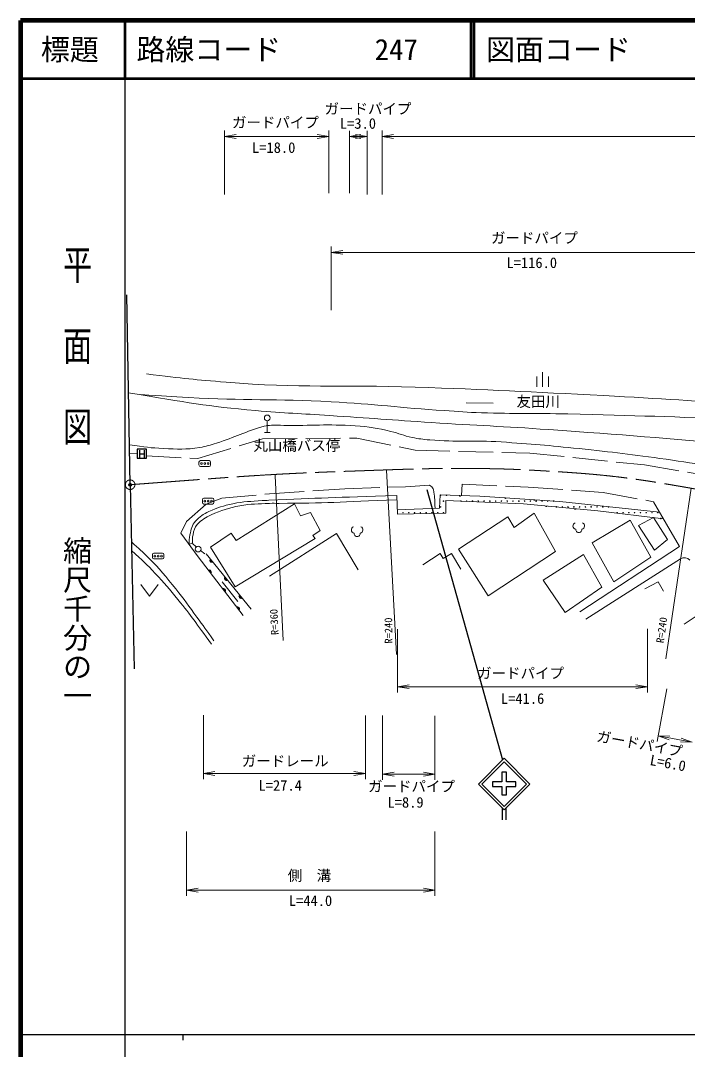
# Model space of a CAD drawing. Units: millimetres, scale not verified. Extents: x 40000 to 680000, y 20000 to 380000.
# Drawn here: x 40000 to 155146, y 202409 to 380000 of the extents above; entities that cross this region are included whole.
import ezdxf
from ezdxf.enums import TextEntityAlignment as Align

# ---------------------------------------------------------------- set-up
doc = ezdxf.new("R2010")
doc.units = ezdxf.units.MM
doc.header["$LTSCALE"] = 1000
doc.header["$PDMODE"] = 32
doc.header["$PDSIZE"] = 500
doc.linetypes.add('CHAIN', pattern=[18.5, 12, -1.5, 3.5, -1.5])
doc.linetypes.add('DASHED', pattern=[7.5, 6, -1.5])
for name, color, linetype, lineweight in [('M-BMK', 2, 'CHAIN', 13), ('M-BMK-OTRS', 5, 'Continuous', 25), ('M-STR-HTXT', 7, 'Continuous', 13), ('M-STR-STRC', 7, 'Continuous', 25), ('M-TTL', 2, 'Continuous', 140), ('M-TTL-BAND', 7, 'Continuous', 25), ('M-TTL-LINE', 7, 'Continuous', 50), ('M-WORK', 1, 'Continuous', 13)]:
    doc.layers.add(name, color=color, linetype=linetype, lineweight=lineweight)
doc.layers.add('M-OTRS', color=6, linetype='Continuous')
doc.layers.add('M-TTL-TXT', color=7, linetype='Continuous')
doc.styles.add('@ＭＳ ゴシック', font='')
doc.styles.add('ＭＳ ゴシック', font='')
doc.styles.get('@ＭＳ ゴシック').set_extended_font_data('@MS Gothic')
doc.styles.get('ＭＳ ゴシック').set_extended_font_data('MS Gothic')

# ---------------------------------------------------------------- blocks, each defined once
blk = doc.blocks.new('open_arrow')
at = {"color": 0, "linetype": 'Continuous', "lineweight": -2}
blk.add_lwpolyline([(7.5, 1.25), (0, 0), (7.5, -1.25)], dxfattribs=at)

msp = doc.modelspace()

# ---------------------------------------------------------------- linework, layer by layer
at = {"layer": 'M-BMK'}
msp.add_circle((58916, 299885), 824, dxfattribs=at)
msp.add_open_spline([(58916, 299885), (77355, 301247), (82250, 301731), (97239, 302235), (105276, 302505), (109780, 302746), (117820, 302692), (122990, 302657), (125888, 302539), (131049, 302235), (139705, 301723), (144563, 301216), (153108, 299737), (155556, 299313), (156393, 299195), (159361, 298572)], degree=3, knots=[0, 0, 0, 0, 1, 1, 1, 2, 2, 2, 3, 3, 3, 4, 4, 4, 5, 5, 5, 5], dxfattribs=at)
at = {"layer": 'M-BMK-OTRS'}
for q in [(58357, 332644), (59591, 268130)]:
    msp.add_line((58916, 299885), q, dxfattribs=at)
at = {"layer": 'M-OTRS'}
msp.add_point((58916, 299885), dxfattribs=at)
at = {"layer": 'M-STR-HTXT'}
for p, q in [((75211, 350000), (75211, 361000)), ((93203, 350198), (93203, 361000)), ((96770, 350198), (96770, 360991)), ((99856, 350000), (99856, 360991)), ((102410, 349960), (102410, 361000)), ((75211, 360000), (93203, 360000)), ((96770, 359991), (99856, 359991)), ((102410, 360000), (239254, 360000)), ((93628, 330032), (93628, 340988)), ((93628, 339988), (163762, 339988)), ((103203, 302408), (104909, 270572)), ((83950, 301669), (83950, 301403)), ((83950, 301403), (85343, 272969)), ((155811, 299280), (151420, 269812)), ((105081, 274957), (105081, 264016)), ((148231, 275006), (148231, 264016)), ((105081, 265016), (148231, 265016)), ((151582, 264654), (149899, 255548)), ((71558, 260100), (71558, 249043)), ((99544, 260062), (99544, 249043)), ((102482, 260053), (102482, 248938)), ((111550, 260014), (111550, 248938)), ((150081, 256531), (155953, 255446)), ((71558, 250043), (99544, 250043)), ((102482, 249938), (111550, 249938)), ((68657, 240000), (68657, 228902)), ((111559, 240000), (111559, 228902)), ((68657, 229902), (111559, 229902))]:
    msp.add_line(p, q, dxfattribs=at)
at = {"layer": 'M-STR-STRC'}
for p, q in [((61738, 306040), (60138, 306040)), ((60138, 306040), (60138, 304440)), ((60570, 304508), (60570, 305868)), ((61363, 305876), (61363, 304513)), ((61738, 304440), (61738, 306040)), ((60138, 304440), (61738, 304440)), ((60570, 305240), (61363, 305240)), ((110127, 299058), (123210, 252376)), ((123155, 244112), (123155, 242012)), ((123855, 242012), (123855, 244112))]:
    msp.add_line(p, q, dxfattribs=at)
for points in [[(123505, 243762), (127960, 248216), (123505, 252671), (119050, 248216)], [(123505, 244356), (127366, 248216), (123505, 252077), (119644, 248216)], [(123908, 248619), (123908, 250255), (123102, 250255), (123102, 248619), (121492, 248619), (121492, 247814), (123102, 247814), (123102, 246329), (123908, 246329), (123908, 247814), (125519, 247814), (125519, 248619)]]:
    msp.add_lwpolyline(points, close=True, dxfattribs=at)
at = {"layer": 'M-TTL'}
for p, q in [((40000, 380000), (40000, 20000)), ((680000, 380000), (40000, 380000))]:
    msp.add_line(p, q, dxfattribs=at)
at = {"layer": 'M-TTL-BAND'}
for p, q in [((58000, 370000), (58000, 20000)), ((40000, 205000), (579000, 205000)), ((68000, 205000), (68000, 204000))]:
    msp.add_line(p, q, dxfattribs=at)
at = {"layer": 'M-TTL-LINE'}
for p, q in [((58000, 380000), (58000, 370000)), ((117750, 380000), (117750, 370000)), ((118250, 380000), (118250, 370000)), ((40000, 370000), (680000, 370000))]:
    msp.add_line(p, q, dxfattribs=at)
at = {"layer": 'M-WORK'}
for p, q in [((129132, 316805), (129132, 318555)), ((130132, 316805), (130132, 319305)), ((131132, 316805), (131132, 318555)), ((116926, 314030), (121597, 313951)), ((82594, 308913), (82594, 310913)), ((82094, 308913), (83094, 308913)), ((70807, 303790), (70807, 303290)), ((72557, 304040), (71057, 304040)), ((72807, 303290), (72807, 303790)), ((71057, 303040), (72557, 303040)), ((71385, 297301), (71385, 296801)), ((73135, 297551), (71635, 297551)), ((73385, 296801), (73385, 297301)), ((77206, 290274), (87315, 296606)), ((87315, 296606), (88347, 294519)), ((104960, 298002), (105109, 294789)), ((112444, 298114), (112338, 295845)), ((112444, 298114), (119304, 297903)), ((113447, 295000), (113447, 297164)), ((113447, 297164), (126851, 296584)), ((119304, 297903), (133131, 297006)), ((126851, 296584), (139675, 295370)), ((133131, 297006), (150335, 295159)), ((149279, 296953), (153765, 289195)), ((71635, 296551), (73135, 296551)), ((88347, 294519), (90082, 295082)), ((90082, 295082), (91748, 291986)), ((112338, 295845), (105075, 295525)), ((105109, 294789), (113447, 295000)), ((125215, 292520), (128698, 295000)), ((128698, 295000), (132392, 288351)), ((139675, 295370), (151021, 293998)), ((115610, 288773), (124159, 294314)), ((124159, 294314), (125215, 292520)), ((138672, 289881), (145268, 293787)), ((145268, 293787), (148804, 287401)), ((146693, 292837), (149286, 294207)), ((149286, 294207), (151707, 290409)), ((67655, 291537), (70647, 287448)), ((72797, 289124), (76362, 291517)), ((76362, 291517), (77206, 290274)), ((83011, 284093), (94551, 291481)), ((91748, 291986), (90458, 291141)), ((94551, 291481), (98280, 285219)), ((149437, 288615), (146693, 292837)), ((69673, 289840), (69110, 289548)), ((70334, 289152), (69674, 289748)), ((90856, 290578), (77065, 282229)), ((90458, 291141), (90856, 290578)), ((142419, 283127), (138672, 289881)), ((151707, 290409), (149437, 288615)), ((62757, 287812), (62757, 287312)), ((64507, 288062), (63007, 288062)), ((64757, 287312), (64757, 287812)), ((71088, 288514), (71797, 287942)), ((72053, 287968), (79793, 278399)), ((77065, 282229), (72797, 289124)), ((109436, 286082), (112444, 288034)), ((112444, 288034), (112972, 287137)), ((112972, 287137), (114397, 288034)), ((114397, 288034), (116033, 285290)), ((120729, 280699), (115610, 288773)), ((132392, 288351), (120729, 280699)), ((130228, 283390), (137194, 287823)), ((153765, 289195), (136561, 277955)), ((137194, 287823), (140361, 282177)), ((63007, 287062), (64507, 287062)), ((78421, 277308), (70647, 287448)), ((137628, 276692), (153952, 287071)), ((148804, 287401), (142419, 283127)), ((60783, 282652), (62283, 280652)), ((62283, 280652), (63783, 282652)), ((74825, 283132), (77523, 279707)), ((134028, 277849), (130228, 283390)), ((147775, 281934), (150082, 283095)), ((150082, 283095), (151032, 281512)), ((140361, 282177), (134028, 277849)), ((160179, 279542), (154585, 275813))]:
    msp.add_line(p, q, dxfattribs=at)
at = {"layer": 'M-WORK', "linetype": 'DASHED'}
msp.add_line((60138, 305191), (58823, 305350), dxfattribs=at)
for points in [[(61738, 304886), (70583, 304393), (81771, 307818), (98043, 307935), (108122, 305824), (127912, 305349), (147754, 303291), (185328, 296958), (200685, 293581), (237520, 280441), (255199, 274055)], [(67655, 291537), (68676, 293562), (72041, 296551), (74731, 297577), (82966, 298304), (96018, 299183), (106467, 299535), (110619, 299781)], [(116130, 298000), (116244, 299961), (127642, 299486), (140572, 298536), (149279, 296953)]]:
    msp.add_lwpolyline(points, dxfattribs=at)
at = {"layer": 'M-WORK'}
for centre, radius in [((82594, 311413), 500), ((71232, 303540), 150), ((71807, 303540), 150), ((72382, 303540), 150), ((71810, 297051), 150), ((72385, 297051), 150), ((72960, 297051), 150), ((112530, 298058), 52.5), ((113030, 297058), 52.5), ((113530, 298058), 52.5), ((116030, 297058), 52.5), ((117030, 297058), 52.5), ((118030, 297058), 52.5), ((119030, 297058), 52.5), ((120030, 297058), 52.5), ((121030, 297058), 52.5), ((122030, 297058), 52.5), ((123030, 297058), 52.5), ((124030, 297058), 52.5), ((125030, 297058), 52.5), ((126030, 297058), 52.5), ((127030, 297058), 52.5), ((128030, 297058), 52.5), ((129030, 297058), 52.5), ((130030, 297058), 52.5), ((131030, 297058), 52.5), ((132030, 297058), 52.5), ((106030, 295058), 52.5), ((107030, 295058), 52.5), ((108030, 295058), 52.5), ((109030, 295058), 52.5), ((110030, 295058), 52.5), ((111030, 295058), 52.5), ((112030, 295058), 52.5), ((112530, 296058), 52.5), ((113030, 295058), 52.5), ((132530, 296058), 52.5), ((133530, 296058), 52.5), ((134530, 296058), 52.5), ((135530, 296058), 52.5), ((136530, 296058), 52.5), ((137530, 296058), 52.5), ((138530, 296058), 52.5), ((139530, 296058), 52.5), ((140530, 296058), 52.5), ((141530, 296058), 52.5), ((143030, 295058), 52.5), ((144030, 295058), 52.5), ((145030, 295058), 52.5), ((146030, 295058), 52.5), ((147030, 295058), 52.5), ((148030, 295058), 52.5), ((149030, 295058), 52.5), ((150030, 295058), 52.5), ((150530, 294058), 52.5), ((63182, 287562), 150), ((63757, 287562), 150), ((64332, 287562), 150), ((70661, 288773), 500)]:
    msp.add_circle(centre, radius, dxfattribs=at)
for centre, radius, start, end in [((71057, 303790), 250, 90, 180), ((72557, 303790), 250, 360, 90), ((71057, 303290), 250, 180, 270), ((72557, 303290), 250, 270, 360), ((71635, 297301), 250, 90, 180), ((71635, 296801), 250, 180, 270), ((73135, 297301), 250, 360, 90), ((73135, 296801), 250, 270, 360), ((115874, 298008), 100, 178.23761, 358.23761), ((115874, 298008), 100, 178.23761, 358.23761), ((123723, 297616), 100, 176.28754, 356.28754), ((123723, 297616), 100, 176.28756, 356.28754), ((128712, 297292), 100, 176.28754, 356.28754), ((128712, 297292), 100, 176.28756, 356.28754), ((130774, 296212), 100, 174.59305, 354.59305), ((130774, 296212), 100, 174.59305, 354.59305), ((135752, 295741), 100, 174.59305, 354.59305), ((135752, 295741), 100, 174.59305, 354.59305), ((135980, 292768), 599, 113.44836, 257.2818), ((136783, 292768), 599, 282.7182, 66.55164), ((97711, 292093), 599, 113.44836, 257.2818), ((98113, 291477), 534, 176.52859, 3.47141), ((98514, 292093), 599, 282.7182, 66.55164), ((136382, 292151), 534, 176.52859, 3.47141), ((63007, 287812), 250, 90, 180), ((64507, 287812), 250, 360, 90), ((63007, 287312), 250, 180, 270), ((64507, 287312), 250, 270, 360), ((73038, 286836), 354, 137.76416, 300.16934), ((73038, 286836), 283, 139.9882, 297.9453), ((73038, 286836), 212, 143.73452, 294.19897), ((73038, 286836), 142, 151.44625, 286.48724), ((73038, 286836), 100, 161.76392, 276.16958), ((154642, 285986), 1286, 43.78112, 122.44722), ((72598, 284814), 354, 316.27566, 118.68083), ((72598, 284814), 283, 318.49969, 116.4568), ((72598, 284814), 212, 322.24602, 112.71047), ((72598, 284814), 142, 329.95775, 104.99874), ((72598, 284814), 100, 340.27541, 94.68108), ((75554, 283726), 354, 137.76416, 300.16934), ((75554, 283726), 283, 139.9882, 297.9453), ((75554, 283726), 212, 143.73452, 294.19897), ((75554, 283726), 142, 151.44625, 286.48724), ((75554, 283726), 100, 161.76392, 276.16958), ((75031, 281640), 354, 316.27566, 118.68083), ((75031, 281640), 283, 318.49969, 116.4568), ((75031, 281640), 212, 322.24602, 112.71047), ((75031, 281640), 142, 329.95775, 104.99874), ((75031, 281640), 100, 340.27541, 94.68108), ((78069, 280616), 354, 137.76416, 300.16934), ((78069, 280616), 283, 139.9882, 297.9453), ((78069, 280616), 212, 143.73452, 294.19897), ((78069, 280616), 142, 151.44625, 286.48724), ((78069, 280616), 100, 161.76392, 276.16958), ((77465, 278466), 354, 316.27566, 118.68083), ((77465, 278466), 283, 318.49969, 116.4568), ((77465, 278466), 212, 322.24602, 112.71047), ((77465, 278466), 142, 329.95775, 104.99874), ((77465, 278466), 100, 340.27541, 94.68108)]:
    msp.add_arc(centre, radius, start, end, dxfattribs=at)
for points, knots in [([(61738, 319006), (68274, 318166), (70122, 318038), (75512, 317581), (88209, 316506), (95390, 317174), (108125, 316737), (120849, 316300), (127973, 315939), (140686, 315259), (150812, 314717), (156483, 314360), (166597, 313623), (179970, 312649), (184264, 312201), (200793, 310615)], [0, 0, 0, 0, 1, 1, 1, 2, 2, 2, 3, 3, 3, 4, 4, 4, 5, 5, 5, 5]), ([(58618, 315738), (69073, 314035), (71983, 313440), (80631, 312673), (85610, 312232), (88414, 312165), (93402, 311829), (100266, 311366), (104109, 311066), (110975, 310615), (118867, 310097), (123297, 309954), (131187, 309401), (144120, 308495), (151361, 307919), (164275, 306763), (176095, 305705), (182684, 304755), (194513, 303808), (198816, 303463), (201228, 303254), (205543, 303122), (210137, 302981), (211694, 303029), (217311, 303174)], [0, 0, 0, 0, 1, 1, 1, 2, 2, 2, 3, 3, 3, 4, 4, 4, 5, 5, 5, 6, 6, 6, 7, 7, 7, 8, 8, 8, 8]), ([(201004, 307924), (183504, 309698), (178779, 310235), (164486, 311037), (152789, 311694), (146222, 311772), (134511, 312093), (128679, 312253), (125407, 312103), (119577, 312304), (117059, 312391), (115652, 312506), (113138, 312673), (105505, 313181), (101252, 313789), (93613, 314204), (84037, 314724), (78647, 314398), (69074, 314943), (65836, 315127), (64782, 315173), (60788, 315470)], [0, 0, 0, 0, 1, 1, 1, 2, 2, 2, 3, 3, 3, 4, 4, 4, 5, 5, 5, 6, 6, 6, 7, 7, 7, 7]), ([(58798, 306768), (61546, 306358), (62385, 306239), (64702, 306143), (67133, 306042), (68530, 305914), (70929, 306319), (72076, 306512), (72709, 306695), (73814, 307057), (77069, 308123), (78787, 309044), (82082, 309978), (82563, 310114), (82850, 310123), (83348, 310153), (84172, 310204), (84635, 310127), (85459, 310118), (90269, 310065), (92974, 310375), (97773, 310048), (100201, 309882), (101562, 309658), (103930, 309098), (105377, 308756), (106131, 308338), (107589, 308043), (108771, 307803), (109446, 307718), (110649, 307620), (115445, 307231), (118162, 307585), (122963, 307269), (128234, 306921), (131183, 306657), (136437, 306108), (142317, 305493), (145610, 305125), (151460, 304278), (157387, 303420), (160687, 302806), (166588, 301780), (173044, 300658), (176666, 300055), (183088, 298755), (188507, 297657), (191521, 296941), (196915, 295729), (200534, 294916), (202599, 294599), (206167, 293583), (212608, 291748), (216018, 290098), (222351, 287919), (229221, 285555), (231404, 284830), (239977, 281973)], [0, 0, 0, 0, 1, 1, 1, 2, 2, 2, 3, 3, 3, 4, 4, 4, 5, 5, 5, 6, 6, 6, 7, 7, 7, 8, 8, 8, 9, 9, 9, 10, 10, 10, 11, 11, 11, 12, 12, 12, 13, 13, 13, 14, 14, 14, 15, 15, 15, 16, 16, 16, 17, 17, 17, 18, 18, 18, 19, 19, 19, 19]), ([(110619, 299781), (110923, 299570), (111120, 299472), (111252, 299148), (111331, 298953), (111320, 298827), (111357, 298620), (111551, 297563), (111519, 297168), (111568, 295876)], [0, 0, 0, 0, 1, 1, 1, 2, 2, 2, 3, 3, 3, 3]), ([(69110, 289548), (69102, 290298), (69128, 290578), (69251, 291224), (69438, 292205), (69543, 292851), (70212, 293592), (70960, 294421), (71532, 294768), (72534, 295258), (74049, 295998), (74996, 296216), (76639, 296595), (78578, 297041), (79723, 296957), (81705, 297134), (82157, 297174), (82413, 297170), (82866, 297193), (91491, 297619), (94234, 297657), (104960, 298002)], [0, 0, 0, 0, 1, 1, 1, 2, 2, 2, 3, 3, 3, 4, 4, 4, 5, 5, 5, 6, 6, 6, 7, 7, 7, 7]), ([(69673, 289840), (69658, 290466), (69672, 290706), (69779, 291247), (69925, 291991), (69997, 292490), (70517, 293041), (71292, 293861), (71887, 294183), (72910, 294660), (74753, 295519), (75872, 295865), (77870, 296243), (79835, 296614), (80975, 296556), (82972, 296665), (83630, 296701), (84001, 296663), (84660, 296665), (92580, 296687), (95146, 296895), (104925, 297298)], [0, 0, 0, 0, 1, 1, 1, 2, 2, 2, 3, 3, 3, 4, 4, 4, 5, 5, 5, 6, 6, 6, 7, 7, 7, 7]), ([(59126, 290010), (60570, 288773), (60972, 288384), (62097, 287278), (64086, 285322), (65030, 284058), (66793, 281896), (68291, 280058), (69035, 278954), (70435, 277041), (71603, 275443), (71972, 274927), (73390, 272924)], [0, 0, 0, 0, 1, 1, 1, 2, 2, 2, 3, 3, 3, 4, 4, 4, 4]), ([(59157, 288529), (61154, 286723), (61727, 286198), (63258, 284587), (64869, 282892), (65676, 281853), (67163, 280049), (69559, 277141), (70272, 276081), (72968, 272344)], [0, 0, 0, 0, 1, 1, 1, 2, 2, 2, 3, 3, 3, 3])]:
    msp.add_open_spline(points, degree=3, knots=knots, dxfattribs=at)

# ---------------------------------------------------------------- block references
at = {"layer": 'M-STR-HTXT', "xscale": 267, "yscale": 267}
for p in [(75211, 360000), (96770, 359991), (102410, 360000), (93628, 339988), (105081, 265016), (71558, 250043), (102482, 249938), (68657, 229902)]:
    msp.add_blockref('open_arrow', p, dxfattribs=at)
for p, rotation in [((93203, 360000), 180), ((99856, 359991), 180), ((148231, 265016), 180), ((150081, 256531), 349.5), ((155953, 255446), 169.5), ((99544, 250043), 180), ((111550, 249938), 180), ((111559, 229902), 180)]:
    msp.add_blockref('open_arrow', p, dxfattribs=dict(at, rotation=rotation))

# ---------------------------------------------------------------- texts
at = {"layer": 'M-STR-HTXT', "style": 'ＭＳ ゴシック'}
for s, p in [('ガードパイプ', (92488, 363313)), ('ガードパイプ', (76503, 360954)), ('ガードパイプ', (121225, 341012)), ('ガードパイプ', (118831, 265885)), ('ガードレール', (78193, 250733)), ('ガードパイプ', (99998, 246347)), ('側\u3000溝', (86128, 230963))]:
    msp.add_text(s, height=1833, dxfattribs=at).set_placement(p, align=Align.BOTTOM_LEFT)
for s, p in [('L=3.0', (98254, 360777)), ('L=18.0', (83710, 356613)), ('L=116.0', (128267, 336740)), ('L=41.6', (126688, 261511)), ('L=27.4', (84831, 246516)), ('L=8.9', (106479, 243592)), ('L=44.0', (90064, 226620))]:
    msp.add_text(s, height=1833, dxfattribs=at).set_placement(p, align=Align.BOTTOM_CENTER)
for s, height, rotation, p in [('R=360', 1320, 92.603, (84951, 273996)), ('R=240', 1320, 90.69, (104606, 272479)), ('R=240', 1320, 81.634, (151422, 272418)), ('ガードパイプ', 1833, 349.594, (139241, 255094))]:
    msp.add_text(s, height=height, rotation=rotation, dxfattribs=at).set_placement(p, align=Align.BOTTOM_LEFT)
msp.add_text('L=6.0', height=1833, rotation=349.529, dxfattribs=at).set_placement((151517, 250412), align=Align.BOTTOM_CENTER)
at = {"layer": 'M-TTL-BAND', "style": '@ＭＳ ゴシック', "width": 1.4}
msp.add_text('平  面  図', height=3666, rotation=270, dxfattribs=at).set_placement((49777, 306475), align=Align.MIDDLE_RIGHT)
at = {"layer": 'M-TTL-BAND', "style": '@ＭＳ ゴシック'}
msp.add_text('縮尺千分の一', height=3666, rotation=270, dxfattribs=at).set_placement((49777, 261030), align=Align.MIDDLE_RIGHT)
at = {"layer": 'M-TTL-TXT', "style": 'ＭＳ ゴシック'}
msp.add_text('標題', height=3666, dxfattribs=at).set_placement((48500, 375000), align=Align.MIDDLE_CENTER)
for s, p in [('路線コード', (60000, 375000)), ('247', (101142, 375000)), ('図面コード', (120380, 375000))]:
    msp.add_text(s, height=3666, dxfattribs=at).set_placement(p, align=Align.MIDDLE_LEFT)
at = {"layer": 'M-WORK', "style": 'ＭＳ ゴシック'}
for s, p in [('友田川', (125637, 312767)), ('丸山橋バス停', (80200, 305192))]:
    msp.add_text(s, height=1833, dxfattribs=at).set_placement(p, align=Align.BOTTOM_LEFT)

doc.saveas('drawing.dxf')
